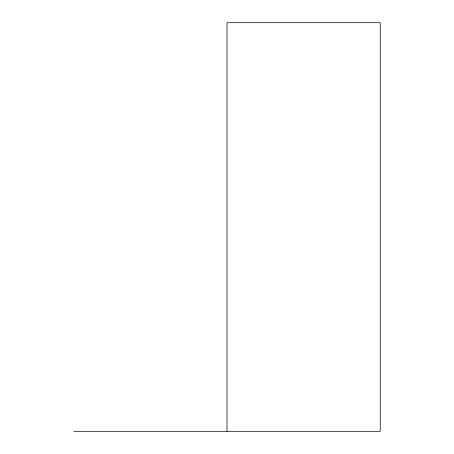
<?xml version="1.0" encoding="UTF-8"?>
<svg xmlns="http://www.w3.org/2000/svg" width="454" height="454" viewBox="0 0 454 454"><rect width="100%" height="100%" fill="white"/><g stroke="black" fill="none" stroke-linecap="round" stroke-linejoin="round"><path stroke-width="0.68" d="M73.775 431.3L380.225 431.3L380.225 22.7L227 22.7L227 431.3"/></g></svg>
